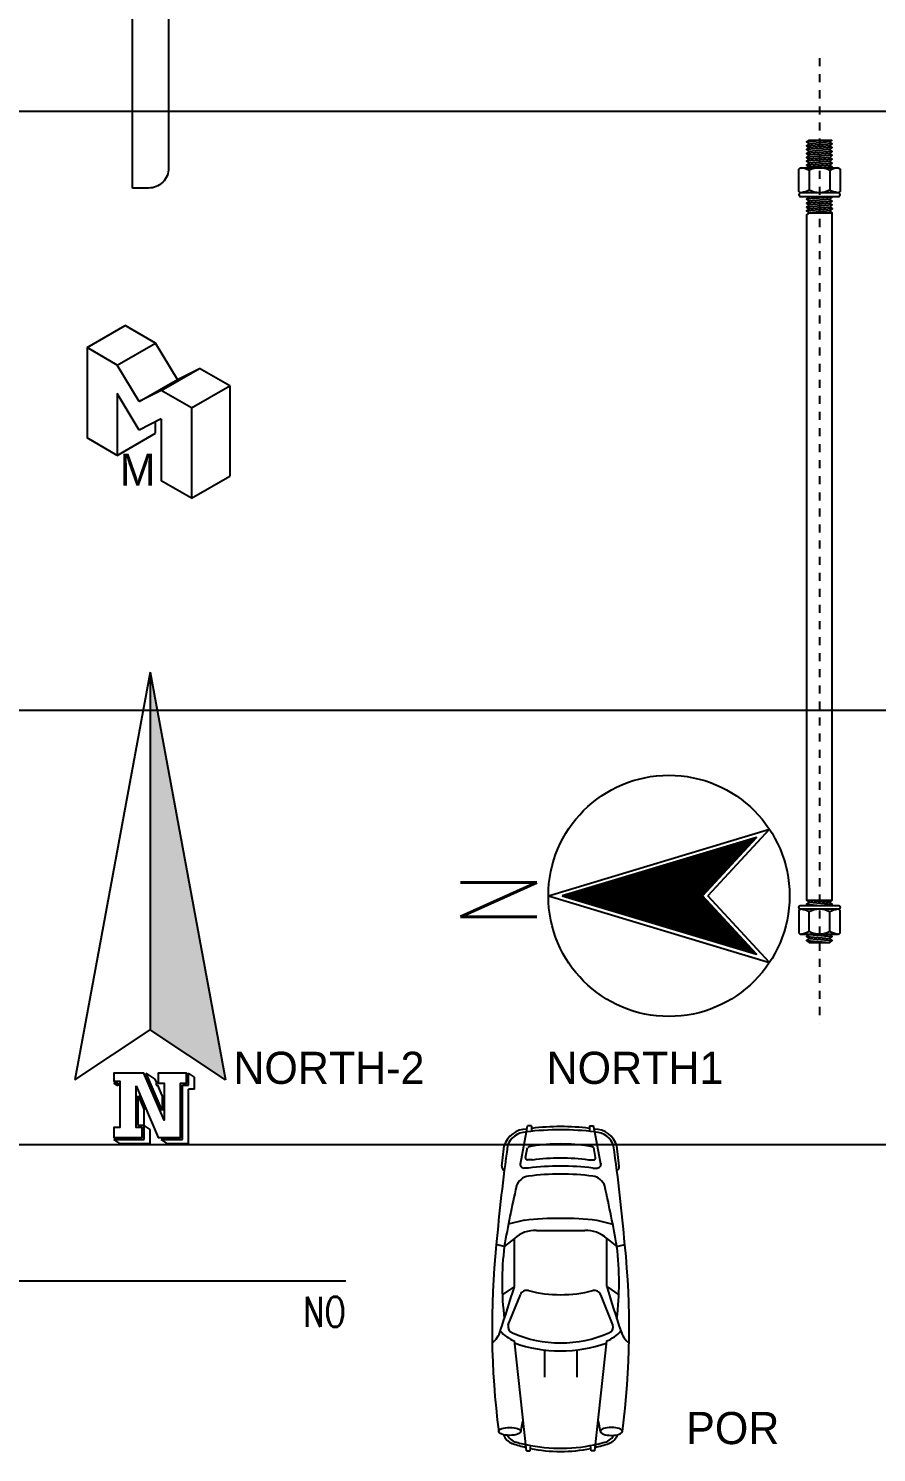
# Model space of a CAD drawing. Header units: inches. Extents: x -2548 to -2391, y 2200 to 2352.
# Drawn here: x -2514.47 to -2503.92, y 2253.46 to 2271.17 of the extents above; entities that cross this region are included whole.
import ezdxf
from ezdxf.enums import TextEntityAlignment as Align

# ---------------------------------------------------------------- set-up
doc = ezdxf.new("R2010")
doc.units = ezdxf.units.IN
doc.header["$MEASUREMENT"] = 0
doc.linetypes.add('GRID5', pattern=[0.75, 0.5, -0.1, 0.05, -0.1])
for name, color, linetype in [('1', 7, 'Continuous'), ('4', 4, 'Continuous'), ('BEAM', 2, 'Continuous'), ('BOLT', 7, 'Continuous'), ('DIM', 8, 'Continuous'), ('FURNITURE', 15, 'Continuous'), ('L-130X130X9', 7, 'Continuous'), ('TXT', 2, 'Continuous'), ('VPORTS', 7, 'Continuous'), ('WALL', 4, 'Continuous')]:
    doc.layers.add(name, color=color, linetype=linetype)
doc.styles.add('Rs75', font='romans.shx', dxfattribs={"width": 0.75})

# ---------------------------------------------------------------- blocks, each defined once
blk = doc.blocks.new('L130')
at = {"layer": 'L-130X130X9'}
blk.add_lwpolyline([(0, -130), (0, 0), (130, 0), (130, -4, -0.414214), (125, -9), (21, -9, 0.414214), (9, -21), (9, -125, -0.414214), (4, -130)], format="xyb", close=True, dxfattribs=at)
blk = doc.blocks.new('M')
at = {"layer": 'DIM'}
for p, q in [((-37.7, 134), (9.9, 161.5)), ((47.6, 139.7), (9.9, 161.5)), ((-37.7, 134), (-37.7, 21.8)), ((0, 112.2), (-37.7, 134)), ((0, 112.2), (47.6, 139.7)), ((74.9, 94.4), (47.6, 139.7)), ((27.3, 66.9), (0, 112.2)), ((54.5, 80.8), (102.1, 108.2)), ((74.9, 94.4), (102.1, 108.2)), ((139.8, 86.5), (102.1, 108.2)), ((27.3, 66.9), (74.9, 94.4)), ((0, 76.9), (0, 0)), ((27.3, 31.6), (0, 76.9)), ((54.5, 80.8), (27.3, 66.9)), ((92.2, 59), (54.5, 80.8)), ((92.2, 59), (139.8, 86.5)), ((139.8, 86.5), (139.8, -25.8)), ((92.2, 59), (92.2, -53.2)), ((54.5, 45.4), (27.3, 31.6)), ((47.6, 27.5), (47.6, 41.9)), ((54.5, 45.4), (54.5, -31.5)), ((0, 0), (-37.7, 21.8)), ((0, 0), (47.6, 27.5)), ((92.2, -53.2), (54.5, -31.5)), ((92.2, -53.2), (139.8, -25.8))]:
    blk.add_line(p, q, dxfattribs=at)
blk = doc.blocks.new('M16')
at = {"layer": 'BOLT', "linetype": 'GRID5'}
blk.add_line((0, 86.11), (0, -513.89), dxfattribs=at)
at = {"layer": 'BOLT'}
for p, q in [((4.24, 35), (-8, 34.03)), ((8, 32.9), (-8, 31.63)), ((8, 30.5), (-8, 29.23)), ((8, 28.1), (-8, 26.82)), ((6.4, 34.03), (-6.4, 32.9)), ((6.4, 31.63), (-6.4, 30.5)), ((6.4, 29.23), (-6.4, 28.1)), ((6.4, 26.82), (-6.4, 25.69)), ((8, 25.69), (-8, 24.42)), ((8, 23.29), (-8, 22.02)), ((8, 20.89), (-8, 19.62)), ((6.4, 24.42), (-6.4, 23.29)), ((6.4, 22.02), (-6.4, 20.89)), ((6.4, 19.62), (-6.4, 18.49)), ((8, 18.49), (0.61, 17.9)), ((-6.4, 16.31), (-6.4, 4)), ((6.4, 16.31), (6.4, 4)), ((-2.02, 0), (-6.4, -0.39)), ((8, -0.39), (-8, -1.66)), ((8, -2.79), (-8, -4.06)), ((8, -5.19), (-8, -6.46)), ((8, -7.59), (-8, -8.86)), ((6.4, -1.66), (-6.4, -2.79)), ((6.4, -4.06), (-6.4, -5.19)), ((6.4, -6.46), (-6.4, -7.59)), ((6.4, -8.86), (-6.4, -10)), ((-6.4, -10), (8, -10)), ((-8, -437.5), (6.4, -438.75)), ((-8, -437.5), (8, -437.5)), ((-8, -440), (0.38, -440.72)), ((-6.4, -438.75), (8, -440)), ((-6.4, -457.03), (-6.4, -444.72)), ((6.4, -457.03), (6.4, -444.72)), ((-8, -460), (6.4, -461.25)), ((-6.4, -458.75), (8, -460)), ((4.98, -458.62), (6.4, -458.75)), ((-8, -462.5), (6.4, -463.75)), ((-6.4, -461.25), (8, -462.5))]:
    blk.add_line(p, q, dxfattribs=at)
at = {"layer": 'BOLT', "color": 8}
for points in [[(7.26, 17.9), (8, 18.49), (6.4, 19.62), (8, 20.89), (6.4, 22.02), (8, 23.29), (6.4, 24.42), (8, 25.69), (6.4, 26.82), (8, 28.1), (6.4, 29.23), (8, 30.5), (6.4, 31.63), (8, 32.9), (6.4, 34.03), (7.62, 35), (-6.78, 35), (-8, 34.03), (-6.4, 32.9), (-8, 31.63), (-6.4, 30.5), (-8, 29.23), (-6.4, 28.1), (-8, 26.82), (-6.4, 25.69), (-8, 24.42), (-6.4, 23.29), (-8, 22.02), (-6.4, 20.89), (-8, 19.62), (-6.4, 18.49), (-7.14, 17.9)], [(-6.95, 0), (-6.4, -0.39), (-8, -1.66), (-6.4, -2.79), (-8, -4.06), (-6.4, -5.19), (-8, -6.46), (-6.4, -7.59), (-8, -8.86), (-6.4, -10), (-8, -11.27), (-8, -437.5), (-6.4, -438.75), (-8, -440), (-7.07, -440.72)], [(7.07, -440.72), (8, -440), (6.4, -438.75), (8, -437.5), (8, -10), (6.44, -8.89), (8.04, -7.62), (6.4, -6.46), (8, -5.19), (6.4, -4.06), (8, -2.79), (6.4, -1.66), (8, -0.39), (7.45, 0)], [(-6.56, -458.62), (-6.4, -458.75), (-8, -460), (-6.4, -461.25), (-8, -462.5), (-6.4, -463.75), (6.4, -463.75), (8, -462.5), (6.4, -461.25), (8, -460), (6.4, -458.75), (6.56, -458.62)]]:
    blk.add_lwpolyline(points, dxfattribs=at)
for points in [[(-11.26, 17.9), (11.2, 17.9, -0.244672), (12.8, 17.1), (12.8, 3.2, -0.244672), (11.2, 2.4), (-11.26, 2.4, -0.236068), (-12.8, 3.2), (-12.8, 17.1, -0.236068), (-11.26, 17.9)], [(-11.26, -458.62), (11.2, -458.62, 0.244672), (12.8, -457.82), (12.8, -443.92, 0.244672), (11.2, -443.12), (-11.26, -443.12, 0.236068), (-12.8, -443.92), (-12.8, -457.82, 0.236068), (-11.26, -458.62)]]:
    blk.add_lwpolyline(points, format="xyb", dxfattribs=at)
at = {"layer": 'BOLT'}
for points in [[(11.2, 17.91, 0.058766), (6.4, 16.31, 0.24917), (-6.4, 16.31, 0.069498), (-11.26, 17.91)], [(11.2, 2.4, -0.058766), (6.4, 4, -0.24917), (-6.4, 4, -0.069498), (-11.26, 2.4)], [(11.2, -443.12, 0.058766), (6.4, -444.72, 0.24917), (-6.4, -444.72, 0.069498), (-11.26, -443.12)], [(11.2, -458.63, -0.058766), (6.4, -457.03, -0.24917), (-6.4, -457.03, -0.069498), (-11.26, -458.63)]]:
    blk.add_lwpolyline(points, format="xyb", dxfattribs=at)
at = {"layer": 'BOLT', "color": 8}
for points in [[(-11.6, 2.4, 1), (-11.6, 0), (11.6, 0, 1), (11.6, 2.4)], [(-11.6, -443.12, -1), (-11.6, -440.72), (11.6, -440.72, -1), (11.6, -443.12)]]:
    blk.add_lwpolyline(points, format="xyb", close=True, dxfattribs=at)
blk = doc.blocks.new('NORTH-2')
at = {"layer": '1'}
for p, q in [((0, 88986), (-18737, -12400)), ((0, 88986), (0, 0)), ((0, 88986), (18737, -12400)), ((-18737, -12400), (0, 0)), ((18737, -12400), (0, 0))]:
    blk.add_line(p, q, dxfattribs=at)
at = {"layer": '1', "color": 1}
for p, q in [((-8011, -13926), (-9011, -13264)), ((1269, -12282), (-1025, -10764)), ((11011, -11757), (9511, -10764)), ((-11, -24757), (-1511, -23764)), ((-7511, -28257), (-9011, -27264)), ((4267, -28257), (2767, -27264))]:
    blk.add_line(p, q, dxfattribs=at)
at = {"layer": 'DIM', "color": 1}
for p, q in [((-9011, -13264), (-8011, -13264)), ((-8011, -13264), (-8011, -13926)), ((3011, -20067), (-1025, -10764)), ((1511, -12841), (1269, -12282)), ((1511, -12841), (1511, -13764)), ((1511, -13764), (1912, -13764)), ((3011, -16298), (1912, -13764)), ((8011, -27264), (8011, -13764)), ((8011, -13764), (9511, -13764)), ((9511, -13764), (9511, -10764)), ((11011, -14757), (11011, -11757)), ((-3011, -16354), (-1511, -19841)), ((-3011, -23764), (-3011, -16354)), ((3011, -16298), (3011, -20067)), ((9511, -28257), (9511, -14757)), ((11011, -14757), (9511, -14757)), ((-1511, -23764), (-1511, -19841)), ((-1511, -23764), (-3011, -23764)), ((-1511, -27264), (-1511, -23764)), ((-11, -28257), (-11, -24757)), ((-9011, -27264), (-1511, -27264)), ((-7511, -28257), (-11, -28257)), ((2767, -27264), (8011, -27264)), ((4267, -28257), (9511, -28257))]:
    blk.add_line(p, q, dxfattribs=at)
blk.add_lwpolyline([(-3511, -13926), (2011, -26764), (7511, -26764), (7511, -13264), (9011, -13264), (9011, -10764), (2011, -10764), (2011, -13264), (3511, -13264), (3511, -22476), (-1570, -10764), (-9011, -10764), (-9011, -12764), (-7511, -12764), (-7511, -24264), (-9011, -24264), (-9011, -26764), (-2011, -26764), (-2011, -24264), (-3511, -24264)], close=True, dxfattribs=at)
blk.add_solid([(0, 88986), (0, 0), (18737, -12400)], dxfattribs=at)
blk = doc.blocks.new('*X247')
at = {"color": 0}
for p, q in [((29000, 109852), (29000, 110157)), ((29010, 109863), (29010, 110160)), ((29020, 109874), (29020, 110163)), ((29030, 109884), (29030, 110166)), ((29040, 109895), (29040, 110169)), ((29050, 109906), (29050, 110172)), ((29060, 109917), (29060, 110175)), ((29070, 109928), (29070, 110178)), ((29080, 109938), (29080, 110181)), ((29090, 109949), (29090, 110184)), ((29100, 109960), (29100, 110187)), ((29110, 109971), (29110, 110190)), ((29120, 109982), (29120, 110193)), ((29130, 109992), (29130, 110196)), ((29140, 110003), (29140, 110199)), ((29150, 110014), (29150, 110202)), ((29160, 110025), (29160, 110205)), ((29170, 110036), (29170, 110208)), ((29180, 110046), (29180, 110211)), ((29190, 110057), (29190, 110214)), ((29200, 110068), (29200, 110217)), ((29210, 110079), (29210, 110220)), ((29220, 110090), (29220, 110223)), ((29230, 110100), (29230, 110226)), ((29240, 110111), (29240, 110229)), ((29250, 110122), (29250, 110232)), ((29260, 110133), (29260, 110235)), ((29270, 110144), (29270, 110238)), ((29280, 110154), (29280, 110241)), ((29290, 110165), (29290, 110244)), ((29300, 110176), (29300, 110247)), ((29310, 110187), (29310, 110250)), ((29320, 110198), (29320, 110253)), ((29330, 110208), (29330, 110256)), ((29340, 110219), (29340, 110259)), ((29350, 110230), (29350, 110262)), ((29360, 110241), (29360, 110265)), ((29370, 110252), (29370, 110268)), ((29380, 110263), (29380, 110271)), ((29390, 110273), (29390, 110274)), ((27820, 107840), (27820, 109802)), ((27830, 107837), (27830, 109805)), ((27840, 107834), (27840, 109808)), ((27850, 107831), (27850, 109811)), ((27860, 107828), (27860, 109814)), ((27870, 107825), (27870, 109817)), ((27880, 107822), (27880, 109820)), ((27890, 107819), (27890, 109823)), ((27900, 107816), (27900, 109826)), ((27910, 107813), (27910, 109829)), ((27920, 107810), (27920, 109832)), ((27930, 107807), (27930, 109835)), ((27940, 107804), (27940, 109838)), ((27950, 107801), (27950, 109841)), ((27960, 107798), (27960, 109844)), ((27970, 107795), (27970, 109847)), ((27980, 107792), (27980, 109850)), ((27990, 107789), (27990, 109853)), ((28000, 107786), (28000, 109856)), ((28010, 107783), (28010, 109859)), ((28020, 107780), (28020, 109862)), ((28030, 107777), (28030, 109865)), ((28040, 107774), (28040, 109868)), ((28050, 108826), (28050, 109871)), ((28060, 108836), (28060, 109874)), ((28070, 108847), (28070, 109877)), ((28080, 108858), (28080, 109880)), ((28090, 108869), (28090, 109883)), ((28100, 108880), (28100, 109886)), ((28110, 108890), (28110, 109889)), ((28120, 108901), (28120, 109892)), ((28130, 108912), (28130, 109895)), ((28140, 108923), (28140, 109898)), ((28150, 108934), (28150, 109901)), ((28160, 108944), (28160, 109904)), ((28170, 108955), (28170, 109907)), ((28180, 108966), (28180, 109910)), ((28190, 108977), (28190, 109913)), ((28200, 108988), (28200, 109916)), ((28210, 108999), (28210, 109919)), ((28220, 109009), (28220, 109922)), ((28230, 109020), (28230, 109925)), ((28240, 109031), (28240, 109928)), ((28250, 109042), (28250, 109931)), ((28260, 109053), (28260, 109934)), ((28270, 109063), (28270, 109937)), ((28280, 109074), (28280, 109940)), ((28290, 109085), (28290, 109943)), ((28300, 109096), (28300, 109946)), ((28310, 109107), (28310, 109949)), ((28320, 109117), (28320, 109952)), ((28330, 109128), (28330, 109955)), ((28340, 109139), (28340, 109958)), ((28350, 109150), (28350, 109961)), ((28360, 109161), (28360, 109964)), ((28370, 109171), (28370, 109967)), ((28380, 109182), (28380, 109970)), ((28390, 109193), (28390, 109973)), ((28400, 109204), (28400, 109976)), ((28410, 109215), (28410, 109979)), ((28420, 109225), (28420, 109982)), ((28430, 109236), (28430, 109985)), ((28440, 109247), (28440, 109988)), ((28450, 109258), (28450, 109991)), ((28460, 109269), (28460, 109994)), ((28470, 109279), (28470, 109997)), ((28480, 109290), (28480, 110000)), ((28490, 109301), (28490, 110003)), ((28500, 109312), (28500, 110006)), ((28510, 109323), (28510, 110009)), ((28520, 109333), (28520, 110012)), ((28530, 109344), (28530, 110015)), ((28540, 109355), (28540, 110018)), ((28550, 109366), (28550, 110021)), ((28560, 109377), (28560, 110024)), ((28570, 109387), (28570, 110027)), ((28580, 109398), (28580, 110030)), ((28590, 109409), (28590, 110033)), ((28600, 109420), (28600, 110036)), ((28610, 109431), (28610, 110040)), ((28620, 109441), (28620, 110043)), ((28630, 109452), (28630, 110046)), ((28640, 109463), (28640, 110049)), ((28650, 109474), (28650, 110052)), ((28660, 109485), (28660, 110055)), ((28670, 109495), (28670, 110058)), ((28680, 109506), (28680, 110061)), ((28690, 109517), (28690, 110064)), ((28700, 109528), (28700, 110067)), ((28710, 109539), (28710, 110070)), ((28720, 109549), (28720, 110073)), ((28730, 109560), (28730, 110076)), ((28740, 109571), (28740, 110079)), ((28750, 109582), (28750, 110082)), ((28760, 109593), (28760, 110085)), ((28770, 109603), (28770, 110088)), ((28780, 109614), (28780, 110091)), ((28790, 109625), (28790, 110094)), ((28800, 109636), (28800, 110097)), ((28810, 109647), (28810, 110100)), ((28820, 109658), (28820, 110103)), ((28830, 109668), (28830, 110106)), ((28840, 109679), (28840, 110109)), ((28850, 109690), (28850, 110112)), ((28860, 109701), (28860, 110115)), ((28870, 109712), (28870, 110118)), ((28880, 109722), (28880, 110121)), ((28890, 109733), (28890, 110124)), ((28900, 109744), (28900, 110127)), ((28910, 109755), (28910, 110130)), ((28920, 109766), (28920, 110133)), ((28930, 109776), (28930, 110136)), ((28940, 109787), (28940, 110139)), ((28950, 109798), (28950, 110142)), ((28960, 109809), (28960, 110145)), ((28970, 109820), (28970, 110148)), ((28980, 109830), (28980, 110151)), ((28990, 109841), (28990, 110154)), ((26640, 108195), (26640, 109447)), ((26650, 108192), (26650, 109450)), ((26660, 108189), (26660, 109453)), ((26670, 108186), (26670, 109456)), ((26680, 108183), (26680, 109459)), ((26690, 108180), (26690, 109462)), ((26700, 108177), (26700, 109465)), ((26710, 108174), (26710, 109468)), ((26720, 108171), (26720, 109471)), ((26730, 108168), (26730, 109474)), ((26740, 108165), (26740, 109477)), ((26750, 108162), (26750, 109480)), ((26760, 108159), (26760, 109483)), ((26770, 108156), (26770, 109486)), ((26780, 108153), (26780, 109489)), ((26790, 108150), (26790, 109492)), ((26800, 108147), (26800, 109495)), ((26810, 108144), (26810, 109498)), ((26820, 108141), (26820, 109501)), ((26830, 108138), (26830, 109504)), ((26840, 108135), (26840, 109507)), ((26850, 108132), (26850, 109510)), ((26860, 108129), (26860, 109513)), ((26870, 108126), (26870, 109516)), ((26880, 108123), (26880, 109519)), ((26890, 108120), (26890, 109522)), ((26900, 108117), (26900, 109525)), ((26910, 108114), (26910, 109528)), ((26920, 108111), (26920, 109531)), ((26930, 108108), (26930, 109534)), ((26940, 108105), (26940, 109537)), ((26950, 108102), (26950, 109540)), ((26960, 108099), (26960, 109543)), ((26970, 108096), (26970, 109546)), ((26980, 108093), (26980, 109549)), ((26990, 108090), (26990, 109552)), ((27000, 108087), (27000, 109555)), ((27010, 108084), (27010, 109558)), ((27020, 108081), (27020, 109561)), ((27030, 108078), (27030, 109564)), ((27040, 108075), (27040, 109567)), ((27050, 108072), (27050, 109570)), ((27060, 108069), (27060, 109573)), ((27070, 108066), (27070, 109576)), ((27080, 108063), (27080, 109579)), ((27090, 108060), (27090, 109582)), ((27100, 108057), (27100, 109585)), ((27110, 108054), (27110, 109588)), ((27120, 108051), (27120, 109591)), ((27130, 108048), (27130, 109594)), ((27140, 108045), (27140, 109597)), ((27150, 108042), (27150, 109600)), ((27160, 108039), (27160, 109603)), ((27170, 108036), (27170, 109606)), ((27180, 108033), (27180, 109609)), ((27190, 108030), (27190, 109612)), ((27200, 108027), (27200, 109615)), ((27210, 108023), (27210, 109618)), ((27220, 108020), (27220, 109621)), ((27230, 108017), (27230, 109624)), ((27240, 108014), (27240, 109627)), ((27250, 108011), (27250, 109630)), ((27260, 108008), (27260, 109633)), ((27270, 108005), (27270, 109636)), ((27280, 108002), (27280, 109639)), ((27290, 107999), (27290, 109642)), ((27300, 107996), (27300, 109645)), ((27310, 107993), (27310, 109648)), ((27320, 107990), (27320, 109651)), ((27330, 107987), (27330, 109654)), ((27340, 107984), (27340, 109658)), ((27350, 107981), (27350, 109661)), ((27360, 107978), (27360, 109664)), ((27370, 107975), (27370, 109667)), ((27380, 107972), (27380, 109670)), ((27390, 107969), (27390, 109673)), ((27400, 107966), (27400, 109676)), ((27410, 107963), (27410, 109679)), ((27420, 107960), (27420, 109682)), ((27430, 107957), (27430, 109685)), ((27440, 107954), (27440, 109688)), ((27450, 107951), (27450, 109691)), ((27460, 107948), (27460, 109694)), ((27470, 107945), (27470, 109697)), ((27480, 107942), (27480, 109700)), ((27490, 107939), (27490, 109703)), ((27500, 107936), (27500, 109706)), ((27510, 107933), (27510, 109709)), ((27520, 107930), (27520, 109712)), ((27530, 107927), (27530, 109715)), ((27540, 107924), (27540, 109718)), ((27550, 107921), (27550, 109721)), ((27560, 107918), (27560, 109724)), ((27570, 107915), (27570, 109727)), ((27580, 107912), (27580, 109730)), ((27590, 107909), (27590, 109733)), ((27600, 107906), (27600, 109736)), ((27610, 107903), (27610, 109739)), ((27620, 107900), (27620, 109742)), ((27630, 107897), (27630, 109745)), ((27640, 107894), (27640, 109748)), ((27650, 107891), (27650, 109751)), ((27660, 107888), (27660, 109754)), ((27670, 107885), (27670, 109757)), ((27680, 107882), (27680, 109760)), ((27690, 107879), (27690, 109763)), ((27700, 107876), (27700, 109766)), ((27710, 107873), (27710, 109769)), ((27720, 107870), (27720, 109772)), ((27730, 107867), (27730, 109775)), ((27740, 107864), (27740, 109778)), ((27750, 107861), (27750, 109781)), ((27760, 107858), (27760, 109784)), ((27770, 107855), (27770, 109787)), ((27780, 107852), (27780, 109790)), ((27790, 107849), (27790, 109793)), ((27800, 107846), (27800, 109796)), ((27810, 107843), (27810, 109799)), ((25470, 108547), (25470, 109095)), ((25480, 108544), (25480, 109098)), ((25490, 108541), (25490, 109101)), ((25500, 108538), (25500, 109104)), ((25510, 108535), (25510, 109107)), ((25520, 108532), (25520, 109110)), ((25530, 108529), (25530, 109113)), ((25540, 108526), (25540, 109116)), ((25550, 108523), (25550, 109119)), ((25560, 108520), (25560, 109122)), ((25570, 108517), (25570, 109125)), ((25580, 108514), (25580, 109128)), ((25590, 108511), (25590, 109131)), ((25600, 108508), (25600, 109134)), ((25610, 108505), (25610, 109137)), ((25620, 108502), (25620, 109140)), ((25630, 108499), (25630, 109143)), ((25640, 108496), (25640, 109146)), ((25650, 108493), (25650, 109149)), ((25660, 108490), (25660, 109152)), ((25670, 108487), (25670, 109155)), ((25680, 108484), (25680, 109158)), ((25690, 108481), (25690, 109161)), ((25700, 108478), (25700, 109164)), ((25710, 108475), (25710, 109167)), ((25720, 108472), (25720, 109170)), ((25730, 108469), (25730, 109173)), ((25740, 108466), (25740, 109176)), ((25750, 108463), (25750, 109179)), ((25760, 108460), (25760, 109182)), ((25770, 108457), (25770, 109185)), ((25780, 108454), (25780, 109188)), ((25790, 108451), (25790, 109191)), ((25800, 108448), (25800, 109194)), ((25810, 108445), (25810, 109197)), ((25820, 108442), (25820, 109200)), ((25830, 108439), (25830, 109203)), ((25840, 108436), (25840, 109206)), ((25850, 108433), (25850, 109209)), ((25860, 108430), (25860, 109212)), ((25870, 108427), (25870, 109215)), ((25880, 108424), (25880, 109218)), ((25890, 108421), (25890, 109221)), ((25900, 108418), (25900, 109224)), ((25910, 108415), (25910, 109227)), ((25920, 108412), (25920, 109230)), ((25930, 108409), (25930, 109233)), ((25940, 108406), (25940, 109236)), ((25950, 108402), (25950, 109239)), ((25960, 108399), (25960, 109242)), ((25970, 108396), (25970, 109245)), ((25980, 108393), (25980, 109248)), ((25990, 108390), (25990, 109251)), ((26000, 108387), (26000, 109254)), ((26010, 108384), (26010, 109257)), ((26020, 108381), (26020, 109260)), ((26030, 108378), (26030, 109263)), ((26040, 108375), (26040, 109266)), ((26050, 108372), (26050, 109269)), ((26060, 108369), (26060, 109272)), ((26070, 108366), (26070, 109276)), ((26080, 108363), (26080, 109279)), ((26090, 108360), (26090, 109282)), ((26100, 108357), (26100, 109285)), ((26110, 108354), (26110, 109288)), ((26120, 108351), (26120, 109291)), ((26130, 108348), (26130, 109294)), ((26140, 108345), (26140, 109297)), ((26150, 108342), (26150, 109300)), ((26160, 108339), (26160, 109303)), ((26170, 108336), (26170, 109306)), ((26180, 108333), (26180, 109309)), ((26190, 108330), (26190, 109312)), ((26200, 108327), (26200, 109315)), ((26210, 108324), (26210, 109318)), ((26220, 108321), (26220, 109321)), ((26230, 108318), (26230, 109324)), ((26240, 108315), (26240, 109327)), ((26250, 108312), (26250, 109330)), ((26260, 108309), (26260, 109333)), ((26270, 108306), (26270, 109336)), ((26280, 108303), (26280, 109339)), ((26290, 108300), (26290, 109342)), ((26300, 108297), (26300, 109345)), ((26310, 108294), (26310, 109348)), ((26320, 108291), (26320, 109351)), ((26330, 108288), (26330, 109354)), ((26340, 108285), (26340, 109357)), ((26350, 108282), (26350, 109360)), ((26360, 108279), (26360, 109363)), ((26370, 108276), (26370, 109366)), ((26380, 108273), (26380, 109369)), ((26390, 108270), (26390, 109372)), ((26400, 108267), (26400, 109375)), ((26410, 108264), (26410, 109378)), ((26420, 108261), (26420, 109381)), ((26430, 108258), (26430, 109384)), ((26440, 108255), (26440, 109387)), ((26450, 108252), (26450, 109390)), ((26460, 108249), (26460, 109393)), ((26470, 108246), (26470, 109396)), ((26480, 108243), (26480, 109399)), ((26490, 108240), (26490, 109402)), ((26500, 108237), (26500, 109405)), ((26510, 108234), (26510, 109408)), ((26520, 108231), (26520, 109411)), ((26530, 108228), (26530, 109414)), ((26540, 108225), (26540, 109417)), ((26550, 108222), (26550, 109420)), ((26560, 108219), (26560, 109423)), ((26570, 108216), (26570, 109426)), ((26580, 108213), (26580, 109429)), ((26590, 108210), (26590, 109432)), ((26600, 108207), (26600, 109435)), ((26610, 108204), (26610, 109438)), ((26620, 108201), (26620, 109441)), ((26630, 108198), (26630, 109444)), ((24570, 108818), (24570, 108824)), ((24580, 108815), (24580, 108827)), ((24590, 108812), (24590, 108830)), ((24600, 108809), (24600, 108833)), ((24610, 108806), (24610, 108836)), ((24620, 108803), (24620, 108839)), ((24630, 108800), (24630, 108842)), ((24640, 108797), (24640, 108845)), ((24650, 108794), (24650, 108848)), ((24660, 108791), (24660, 108851)), ((24670, 108788), (24670, 108854)), ((24680, 108784), (24680, 108857)), ((24690, 108781), (24690, 108860)), ((24700, 108778), (24700, 108863)), ((24710, 108775), (24710, 108866)), ((24720, 108772), (24720, 108869)), ((24730, 108769), (24730, 108872)), ((24740, 108766), (24740, 108875)), ((24750, 108763), (24750, 108878)), ((24760, 108760), (24760, 108881)), ((24770, 108757), (24770, 108884)), ((24780, 108754), (24780, 108887)), ((24790, 108751), (24790, 108890)), ((24800, 108748), (24800, 108893)), ((24810, 108745), (24810, 108897)), ((24820, 108742), (24820, 108900)), ((24830, 108739), (24830, 108903)), ((24840, 108736), (24840, 108906)), ((24850, 108733), (24850, 108909)), ((24860, 108730), (24860, 108912)), ((24870, 108727), (24870, 108915)), ((24880, 108724), (24880, 108918)), ((24890, 108721), (24890, 108921)), ((24900, 108718), (24900, 108924)), ((24910, 108715), (24910, 108927)), ((24920, 108712), (24920, 108930)), ((24930, 108709), (24930, 108933)), ((24940, 108706), (24940, 108936)), ((24950, 108703), (24950, 108939)), ((24960, 108700), (24960, 108942)), ((24970, 108697), (24970, 108945)), ((24980, 108694), (24980, 108948)), ((24990, 108691), (24990, 108951)), ((25000, 108688), (25000, 108954)), ((25010, 108685), (25010, 108957)), ((25020, 108682), (25020, 108960)), ((25030, 108679), (25030, 108963)), ((25040, 108676), (25040, 108966)), ((25050, 108673), (25050, 108969)), ((25060, 108670), (25060, 108972)), ((25070, 108667), (25070, 108975)), ((25080, 108664), (25080, 108978)), ((25090, 108661), (25090, 108981)), ((25100, 108658), (25100, 108984)), ((25110, 108655), (25110, 108987)), ((25120, 108652), (25120, 108990)), ((25130, 108649), (25130, 108993)), ((25140, 108646), (25140, 108996)), ((25150, 108643), (25150, 108999)), ((25160, 108640), (25160, 109002)), ((25170, 108637), (25170, 109005)), ((25180, 108634), (25180, 109008)), ((25190, 108631), (25190, 109011)), ((25200, 108628), (25200, 109014)), ((25210, 108625), (25210, 109017)), ((25220, 108622), (25220, 109020)), ((25230, 108619), (25230, 109023)), ((25240, 108616), (25240, 109026)), ((25250, 108613), (25250, 109029)), ((25260, 108610), (25260, 109032)), ((25270, 108607), (25270, 109035)), ((25280, 108604), (25280, 109038)), ((25290, 108601), (25290, 109041)), ((25300, 108598), (25300, 109044)), ((25310, 108595), (25310, 109047)), ((25320, 108592), (25320, 109050)), ((25330, 108589), (25330, 109053)), ((25340, 108586), (25340, 109056)), ((25350, 108583), (25350, 109059)), ((25360, 108580), (25360, 109062)), ((25370, 108577), (25370, 109065)), ((25380, 108574), (25380, 109068)), ((25390, 108571), (25390, 109071)), ((25400, 108568), (25400, 109074)), ((25410, 108565), (25410, 109077)), ((25420, 108562), (25420, 109080)), ((25430, 108559), (25430, 109083)), ((25440, 108556), (25440, 109086)), ((25450, 108553), (25450, 109089)), ((25460, 108550), (25460, 109092)), ((28050, 107771), (28050, 108816)), ((28060, 107768), (28060, 108805)), ((28070, 107765), (28070, 108795)), ((28080, 107762), (28080, 108784)), ((28090, 107759), (28090, 108773)), ((28100, 107756), (28100, 108762)), ((28110, 107753), (28110, 108751)), ((28120, 107750), (28120, 108741)), ((28130, 107747), (28130, 108730)), ((28140, 107744), (28140, 108719)), ((28150, 107741), (28150, 108708)), ((28160, 107738), (28160, 108697)), ((28170, 107735), (28170, 108687)), ((28180, 107732), (28180, 108676)), ((28190, 107729), (28190, 108665)), ((28200, 107726), (28200, 108654)), ((28210, 107723), (28210, 108643)), ((28220, 107720), (28220, 108633)), ((28230, 107717), (28230, 108622)), ((28240, 107714), (28240, 108611)), ((28250, 107711), (28250, 108600)), ((28260, 107708), (28260, 108589)), ((28270, 107705), (28270, 108579)), ((28280, 107702), (28280, 108568)), ((28290, 107699), (28290, 108557)), ((28300, 107696), (28300, 108546)), ((28310, 107693), (28310, 108535)), ((28320, 107690), (28320, 108525)), ((28330, 107687), (28330, 108514)), ((28340, 107684), (28340, 108503)), ((28350, 107681), (28350, 108492)), ((28360, 107678), (28360, 108481)), ((28370, 107675), (28370, 108471)), ((28380, 107672), (28380, 108460)), ((28390, 107669), (28390, 108449)), ((28400, 107666), (28400, 108438)), ((28410, 107663), (28410, 108427)), ((28420, 107660), (28420, 108417)), ((28430, 107657), (28430, 108406)), ((28440, 107654), (28440, 108395)), ((28450, 107651), (28450, 108384)), ((28460, 107648), (28460, 108373)), ((28470, 107645), (28470, 108363)), ((28480, 107641), (28480, 108352)), ((28490, 107638), (28490, 108341)), ((28500, 107635), (28500, 108330)), ((28510, 107632), (28510, 108319)), ((28520, 107629), (28520, 108308)), ((28530, 107626), (28530, 108298)), ((28540, 107623), (28540, 108287)), ((28550, 107620), (28550, 108276)), ((28560, 107617), (28560, 108265)), ((28570, 107614), (28570, 108254)), ((28580, 107611), (28580, 108244)), ((28590, 107608), (28590, 108233)), ((28600, 107605), (28600, 108222)), ((28610, 107602), (28610, 108211)), ((28620, 107599), (28620, 108200)), ((28630, 107596), (28630, 108190)), ((28640, 107593), (28640, 108179)), ((28650, 107590), (28650, 108168)), ((28660, 107587), (28660, 108157)), ((28670, 107584), (28670, 108146)), ((28680, 107581), (28680, 108136)), ((28690, 107578), (28690, 108125)), ((28700, 107575), (28700, 108114)), ((28710, 107572), (28710, 108103)), ((28720, 107569), (28720, 108092)), ((28730, 107566), (28730, 108082)), ((28740, 107563), (28740, 108071)), ((28750, 107560), (28750, 108060)), ((28760, 107557), (28760, 108049)), ((28770, 107554), (28770, 108038)), ((28780, 107551), (28780, 108028)), ((28790, 107548), (28790, 108017)), ((28800, 107545), (28800, 108006)), ((28810, 107542), (28810, 107995)), ((28820, 107539), (28820, 107984)), ((28830, 107536), (28830, 107974)), ((28840, 107533), (28840, 107963)), ((28850, 107530), (28850, 107952)), ((28860, 107527), (28860, 107941)), ((28870, 107524), (28870, 107930)), ((28880, 107521), (28880, 107920)), ((28890, 107518), (28890, 107909)), ((28900, 107515), (28900, 107898)), ((28910, 107512), (28910, 107887)), ((28920, 107509), (28920, 107876)), ((28930, 107506), (28930, 107866)), ((28940, 107503), (28940, 107855)), ((28950, 107500), (28950, 107844)), ((28960, 107497), (28960, 107833)), ((28970, 107494), (28970, 107822)), ((28980, 107491), (28980, 107812)), ((28990, 107488), (28990, 107801)), ((29000, 107485), (29000, 107790)), ((29010, 107482), (29010, 107779)), ((29020, 107479), (29020, 107768)), ((29030, 107476), (29030, 107758)), ((29040, 107473), (29040, 107747)), ((29050, 107470), (29050, 107736)), ((29060, 107467), (29060, 107725)), ((29070, 107464), (29070, 107714)), ((29080, 107461), (29080, 107703)), ((29090, 107458), (29090, 107693)), ((29100, 107455), (29100, 107682)), ((29110, 107452), (29110, 107671)), ((29120, 107449), (29120, 107660)), ((29130, 107446), (29130, 107649)), ((29140, 107443), (29140, 107639)), ((29150, 107440), (29150, 107628)), ((29160, 107437), (29160, 107617)), ((29170, 107434), (29170, 107606)), ((29180, 107431), (29180, 107595)), ((29190, 107428), (29190, 107585)), ((29200, 107425), (29200, 107574)), ((29210, 107422), (29210, 107563)), ((29220, 107419), (29220, 107552)), ((29230, 107416), (29230, 107541)), ((29240, 107413), (29240, 107531)), ((29250, 107410), (29250, 107520)), ((29260, 107407), (29260, 107509)), ((29270, 107404), (29270, 107498)), ((29280, 107401), (29280, 107487)), ((29290, 107398), (29290, 107477)), ((29300, 107395), (29300, 107466)), ((29310, 107392), (29310, 107455)), ((29320, 107389), (29320, 107444)), ((29330, 107386), (29330, 107433)), ((29340, 107383), (29340, 107423)), ((29350, 107380), (29350, 107412)), ((29360, 107377), (29360, 107401)), ((29370, 107374), (29370, 107390)), ((29380, 107371), (29380, 107379)), ((29390, 107368), (29390, 107369))]:
    blk.add_line(p, q, dxfattribs=at)
blk = doc.blocks.new('NORTH1')
at = {"layer": 'BEAM', "linetype": 'Continuous'}
blk.add_lwpolyline([(347, 0), (5179, -1453), (3834, 0), (5179, 1453)], close=True, dxfattribs=at)
at = {"layer": 'WALL', "color": 2}
for p, q in [((0, 0), (5502, 1655)), ((5502, 1655), (3970, 0)), ((0, 0), (5502, -1655)), ((5502, -1655), (3970, 0))]:
    blk.add_line(p, q, dxfattribs=at)
at = {"layer": 'WALL'}
blk.add_circle((3000, 0), 3000, dxfattribs=at)
at = {"layer": 'DIM'}
blk.add_blockref('*X247', (-24212, -108821), dxfattribs=at)
at = {"layer": 'WALL', "color": 3, "style": 'Rs75', "width": 0.75}
blk.add_text('N', height=1898, rotation=90, dxfattribs=at).set_placement((-285, -764))
blk = doc.blocks.new('PLAN')
at = {"layer": 'TXT'}
blk.add_line((-17.75, 0), (17.75, 0), dxfattribs=at)
at = {"layer": 'TXT', "style": 'Rs75', "width": 0.75}
blk.add_text('SCALE', height=1.5, dxfattribs=at).set_placement((-17.75, -0.8), align=Align.TOP_LEFT)
at = {"layer": 'TXT', "color": 3, "style": 'Rs75', "width": 0.75}
blk.add_attdef('PLAN', text='', height=3, dxfattribs=at).set_placement((-17.74, -0.523), align=Align.BOTTOM_LEFT)
at = {"layer": 'TXT', "style": 'Rs75', "width": 0.75}
blk.add_attdef('NO', text='', height=1.5, dxfattribs=at).set_placement((17.75, -0.8), align=Align.TOP_RIGHT)
blk = doc.blocks.new('ELLIPSE')
blk.add_circle((0.5, 0.5), 0.5)
blk = doc.blocks.new('POR')
at = {"layer": 'FURNITURE'}
for p, q in [((-0.5, 3.575), (-0.425, 3.975)), ((-0.425, 3.975), (-0.41, 4.051)), ((-0.36, 4.05), (-0.41, 4.05)), ((-0.36, 4.05), (-0.36, 3.982)), ((0.36, 4.05), (0.36, 3.98)), ((0.36, 4.049), (0.41, 4.049)), ((0.425, 3.975), (0.41, 4.05)), ((0.5, 3.575), (0.425, 3.975)), ((-0.73, 3.55), (-0.7, 3.8)), ((-0.435, 3.655), (-0.412, 3.78)), ((0.435, 3.655), (0.412, 3.78)), ((0.73, 3.55), (0.7, 3.8)), ((-0.35, 3.625), (-0.411, 3.625)), ((0.35, 3.625), (0.41, 3.625)), ((-0.4, 3.525), (-0.454, 3.525)), ((0.4, 3.525), (0.454, 3.525)), ((-0.45, 2.875), (-0.65, 2.825)), ((0.45, 2.875), (0.65, 2.825)), ((-0.3, 2.75), (0.3, 2.75)), ((-0.7, 2.55), (-0.8, 2.575)), ((-0.575, 2.65), (-0.7, 2.55)), ((-0.575, 2.05), (-0.575, 2.65)), ((0.575, 2.05), (0.575, 2.65)), ((0.575, 2.65), (0.7, 2.55)), ((0.7, 2.55), (0.8, 2.575)), ((-0.575, 2.05), (-0.725, 1.95)), ((-0.65, 1.575), (-0.5, 1.95)), ((0.65, 1.575), (0.5, 1.95)), ((0.575, 2.05), (0.725, 1.95)), ((-0.426, 0.01), (-0.575, 1.375)), ((-0.2, 1.263), (-0.2, 0.925)), ((0.2, 1.263), (0.2, 0.925)), ((0.426, 0.01), (0.575, 1.375)), ((-0.495, 0.25), (-0.47, 0.375)), ((0.495, 0.25), (0.47, 0.375)), ((-0.425, 0.01), (-0.38, 0.01)), ((-0.38, 0.01), (-0.372, 0.075)), ((0.38, 0.01), (0.372, 0.074)), ((0.425, 0.01), (0.38, 0.01))]:
    blk.add_line(p, q, dxfattribs=at)
for centre, radius, start, end in [((-0.421, 3.719), 0.291, 89.83, 163.9098), ((-0.431, 3.73), 0.24, 89.8131, 163.1253), ((0, 0.375), 3.625, 83.2671, 96.7329), ((0, 1.085), 2.955, 83.008, 96.9924), ((0, 1.085), 2.955, 81.8288, 81.8877), ((0.421, 3.719), 0.291, 16.0902, 90.17), ((0.431, 3.73), 0.24, 16.8747, 90.1869), ((23.161, 0.464), 24.053, 172.0277, 174.9769), ((-0.338, 3.662), 0.138, 90.6903, 121.2005), ((0, 1.362), 2.462, 81.8288, 98.1712), ((0.338, 3.662), 0.138, 58.7995, 89.3097), ((-23.161, 0.464), 24.053, 5.0231, 7.9723), ((-0.665, 3.545), 0.0652, 175.6013, 237.5288), ((-0.454, 3.575), 0.05, 168.6901, 270), ((-0.411, 3.65), 0.025, 169.3803, 270), ((0, 0.337), 3.212, 82.8473, 97.1527), ((0, 1.187), 2.462, 81.8288, 98.1712), ((0.41, 3.65), 0.025, 270, 10.6197), ((0.454, 3.575), 0.05, 270, 11.3099), ((0.665, 3.545), 0.0652, 302.4712, 4.3987), ((-0.366, 3.231), 0.197, 100.0607, 159.5505), ((0, 0.237), 3.212, 82.8473, 97.1527), ((0.366, 3.231), 0.197, 20.4495, 79.9393), ((12.937, 0.212), 13.836, 167.1063, 170.2739), ((-12.938, 0.212), 13.836, 9.7261, 12.8937), ((0, -1.163), 4.062, 83.6403, 96.3597), ((-0.311, 2.351), 0.399, 88.4817, 131.4845), ((0.311, 2.351), 0.399, 48.5155, 91.5183), ((9.223, 1.539), 10.076, 174.1293, 187.3524), ((2.875, 2.1), 3.603, 172.8257, 187.1743), ((-2.875, 2.1), 3.603, 352.8257, 7.1743), ((-9.223, 1.539), 10.076, 352.6476, 5.8707), ((-15.238, 6.412), 15.298, 341.269, 343.4308), ((-0.425, 1.925), 0.0791, 71.5651, 161.5651), ((0, 3.575), 1.625, 255.75, 284.25), ((0.425, 1.925), 0.0791, 18.4349, 108.4349), ((15.237, 6.412), 15.298, 196.5692, 198.731), ((-1.025, 1.575), 0.285, 307.875, 344.7449), ((-0.413, 1.787), 0.443, 220.4261, 248.4986), ((-0.575, 1.55), 0.0791, 161.5651, 251.5651), ((0, 2.852), 1.502, 246.4634, 293.5366), ((0.412, 1.787), 0.443, 291.5014, 319.5739), ((0.575, 1.55), 0.0791, 288.4349, 18.4349), ((1.025, 1.575), 0.285, 195.2551, 232.125), ((0, 2.953), 1.703, 250.2684, 289.6339), ((-0.543, 0.267), 0.177, 198.9465, 251.0535), ((-0.508, 0.281), 0.172, 207.9271, 262.6825), ((0.508, 0.281), 0.172, 277.3175, 332.0729), ((0.542, 0.267), 0.177, 288.9465, 341.0535), ((0, 1.85), 1.85, 251.0754, 256.547), ((0, 2.081), 2.041, 254.9524, 259.4894), ((0, 1.85), 1.85, 258.2551, 281.747), ((0, 2.081), 2.041, 259.5081, 285.0476), ((0, 2.081), 2.041, 259.4924, 259.5), ((0, 1.85), 1.85, 283.4337, 288.9246)]:
    blk.add_arc(centre, radius, start, end, dxfattribs=at)
at = {"layer": 'FURNITURE', "yscale": 0.09999999999999964}
for p, xscale in [((-0.77, 0.2), 0.2749999999999986), ((0.77, 0.2), -0.2749999999999986)]:
    blk.add_blockref('ELLIPSE', p, dxfattribs=dict(at, xscale=xscale))

msp = doc.modelspace()

# ---------------------------------------------------------------- linework, layer by layer
for p, q in [((-2547.27235, 2270.14136), (-2476.47077, 2270.14136)), ((-2547.27235, 2262.69237), (-2476.47077, 2262.69237)), ((-2547.27235, 2257.29209), (-2476.47077, 2257.29209))]:
    msp.add_line(p, q)

# ---------------------------------------------------------------- block references
at = {"layer": 'VPORTS'}
for name, p, xscale, yscale, zscale in [('L130', (-2513.17897, 2275.68654), 0.05, 0.05, 0.05), ('M16', (-2504.63423, 2269.08018), 0.02, 0.02, 0.02), ('M', (-2513.36663, 2265.86187), 0.01, 0.01, 0.01), ('NORTH-2', (-2512.95811, 2258.71676), 5e-05, 5e-05, 5e-05), ('NORTH1', (-2508.00615, 2260.38439), 0.0005, 0.0005, 0.0005)]:
    msp.add_blockref(name, p, dxfattribs=dict(at, xscale=xscale, yscale=yscale, zscale=zscale))
msp.add_blockref('POR', (-2507.85371, 2253.47441), dxfattribs=at)
at = {"layer": 'VPORTS', "xscale": 0.25, "yscale": 0.25, "zscale": 0.25}
msp.add_blockref('PLAN', (-2514.96182, 2255.59857), dxfattribs=at).add_auto_attribs({'PLAN': 'ARARIPLAN', 'NO': 'NO'})

# ---------------------------------------------------------------- texts
at = {"layer": '4'}
for s, p in [('M', (-2513.33638, 2265.48501)), ('NORTH-2', (-2511.92387, 2258.04573)), ('NORTH1', (-2508.02829, 2258.04573)), ('POR', (-2506.29185, 2253.56569))]:
    msp.add_text(s, height=0.4, dxfattribs=at).set_placement(p)

doc.saveas('drawing.dxf')
